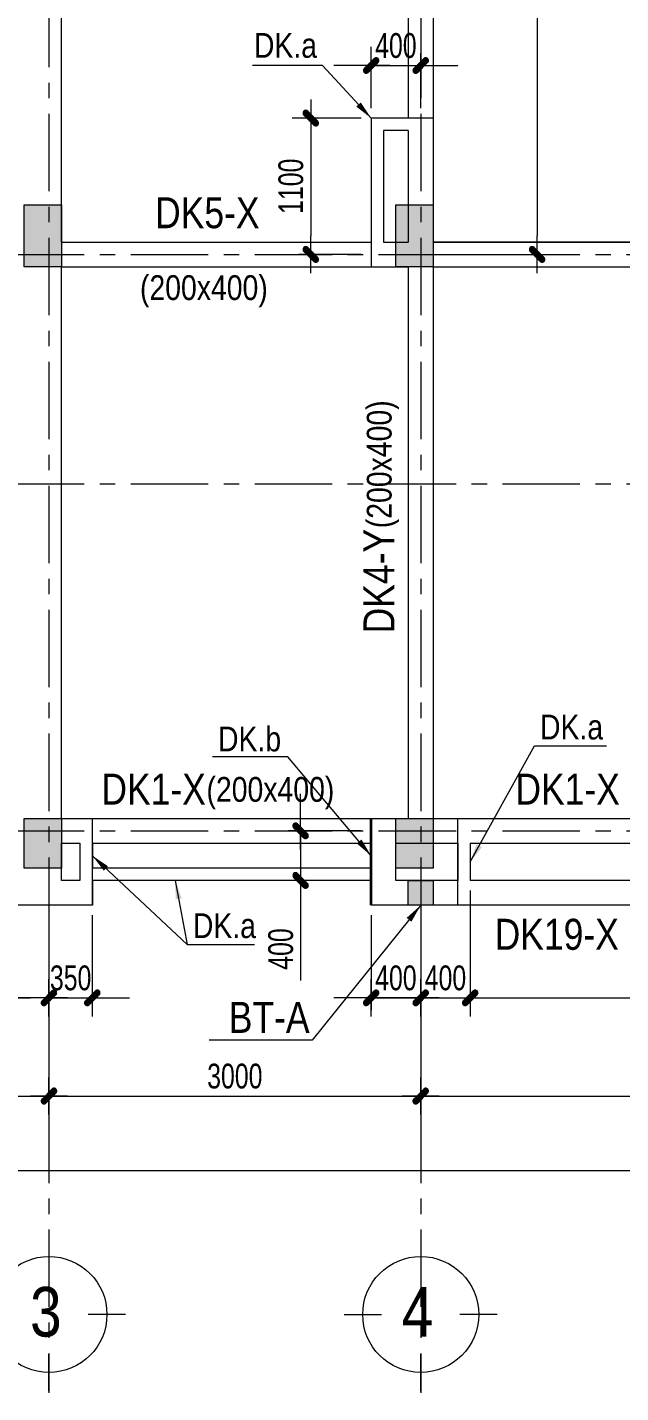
# Model space of a CAD drawing. Header units: millimetres. Extents: x -32285 to 839146, y -560248 to 114976.
# Drawn here: x 6725 to 11514, y -4532 to 6482 of the extents above; entities that cross this region are included whole.
import ezdxf
from ezdxf.enums import TextEntityAlignment as Align

# ---------------------------------------------------------------- set-up
doc = ezdxf.new("R2010")
doc.units = ezdxf.units.MM
doc.linetypes.add('CENTER', pattern=[2, 1.25, -0.25, 0.25, -0.25])
doc.layers.get('0').update_dxf_attribs({"lineweight": 20})
doc.layers.get('Defpoints').update_dxf_attribs({"lineweight": 9})
for name, color, linetype, lineweight in [('a', 2, 'Continuous', 20), ('A_Bao_Cot_S_0.2', 3, 'Continuous', 20), ('A_Bao_DK_S_0.2', 3, 'Continuous', 20), ('A_Center_S_0.09', 8, 'Continuous', 9), ('A_Hatch_Cot_S_0.2', 30, 'Continuous', 20), ('A_Note_Steel_S_0.09', 8, 'Continuous', 9), ('BT-1', 6, 'Continuous', 35), ('COT CAY1', 6, 'Continuous', 20), ('CS1-T2', 11, 'Continuous', 35), ('DAU TRUC', 7, 'Continuous', 20), ('Dim P', 150, 'Continuous', 15), ('Dim shx', 4, 'CENTER', 15), ('DK-X', 33, 'Continuous', 35), ('DK-Y', 6, 'Continuous', 35), ('TTN', 4, 'Continuous', 20)]:
    doc.layers.add(name, color=color, linetype=linetype, lineweight=lineweight)
doc.styles.add('conden250', font='VHELVCN.TTF', dxfattribs={"height": 250})
doc.styles.add('Condense', font='VHELVCB.TTF', dxfattribs={"height": 400})
doc.styles.add('condense200', font='VHELVCN.TTF', dxfattribs={"height": 200})
doc.styles.add('Shx200', font='vn_vni.shx', dxfattribs={"width": 0.75, "bigfont": '@extfont2.shx'})
doc.dimstyles.new('SC 100 shx', dxfattribs={"dimtxt": 200, "dimasz": 150, "dimexe": 100, "dimexo": 80, "dimgap": 60, "dimtad": 1, "dimdec": 0, "dimtxsty": 'Shx200', "dimblk": 'STIK-01', "dimcen": -125, "dimdle": 100, "dimclrd": 8, "dimclre": 8, "dimclrt": 256, "dimadec": 0, "dimazin": 0, "dimtfac": 1, "dimtdec": 0, "dimtix": 1, "dimtmove": 0, "dimatfit": 3, "dimfxl": 1, "dimlwd": 9, "dimlwe": 9, "dimarcsym": 0})

# ---------------------------------------------------------------- blocks, each defined once
blk = doc.blocks.new('STIK-01')
at = {"lineweight": 13}
h = blk.add_hatch(color=8, dxfattribs=at)
edge = h.paths.add_edge_path()
edge.add_line((-0.162, -0.374), (0.374, 0.162))
edge.add_arc((0.268, 0.268), 0.15, 315, 495)
edge.add_line((0.162, 0.374), (-0.374, -0.162))
edge.add_arc((-0.268, -0.268), 0.15, 135, 315)
at = {"color": 8, "lineweight": 9}
for p, q in [((0, 0.212), (0, 1)), ((-0.212, 0), (-1, 0)), ((1, 0), (0.212, 0)), ((0, -1), (0, -0.212))]:
    blk.add_line(p, q, dxfattribs=at)
at = {"color": 8, "lineweight": 13}
blk.add_lwpolyline([(-0.162, -0.374), (0.374, 0.162, 1), (0.162, 0.374), (-0.374, -0.162, 1)], format="xyb", close=True, dxfattribs=at)
blk = doc.blocks.new('*D20')
at = {"layer": 'Defpoints', "color": 0, "linetype": 'Continuous', "transparency": 16777216}
for p in [(219652, -100983), (225252, -100983), (225252, -101522)]:
    blk.add_point(p, dxfattribs=at)
at = {"layer": 'Dim shx', "color": 8, "linetype": 'Continuous', "lineweight": 9, "transparency": 16777216}
for p, q in [((219652, -101063), (219652, -101622)), ((225252, -101063), (225252, -101622)), ((219802, -101522), (225102, -101522))]:
    blk.add_line(p, q, dxfattribs=at)
at = {"layer": 'Dim shx', "color": 8, "linetype": 'Continuous', "lineweight": 9, "transparency": 16777216, "xscale": 150, "yscale": 150, "zscale": 150, "rotation": 180}
blk.add_blockref('STIK-01', (219652, -101522), dxfattribs=at)
at = {"layer": 'Dim shx', "color": 8, "linetype": 'Continuous', "lineweight": 9, "transparency": 16777216, "xscale": 150, "yscale": 150, "zscale": 150}
blk.add_blockref('STIK-01', (225252, -101522), dxfattribs=at)
at = {"layer": 'Dim shx', "linetype": 'Continuous', "transparency": 16777216, "insert": (222452, -101362), "char_height": 200, "attachment_point": 5, "style": 'Shx200'}
blk.add_mtext('5600', dxfattribs=at)
blk = doc.blocks.new('*D21')
at = {"layer": 'Defpoints', "color": 0, "linetype": 'Continuous', "transparency": 16777216}
for p in [(225252, -100983), (228252, -100983), (228252, -101522)]:
    blk.add_point(p, dxfattribs=at)
at = {"layer": 'Dim shx', "color": 8, "linetype": 'Continuous', "lineweight": 9, "transparency": 16777216}
for p, q in [((225252, -101063), (225252, -101622)), ((228252, -101063), (228252, -101622)), ((225402, -101522), (228102, -101522))]:
    blk.add_line(p, q, dxfattribs=at)
at = {"layer": 'Dim shx', "color": 8, "linetype": 'Continuous', "lineweight": 9, "transparency": 16777216, "xscale": 150, "yscale": 150, "zscale": 150, "rotation": 180}
blk.add_blockref('STIK-01', (225252, -101522), dxfattribs=at)
at = {"layer": 'Dim shx', "color": 8, "linetype": 'Continuous', "lineweight": 9, "transparency": 16777216, "xscale": 150, "yscale": 150, "zscale": 150}
blk.add_blockref('STIK-01', (228252, -101522), dxfattribs=at)
at = {"layer": 'Dim shx', "linetype": 'Continuous', "transparency": 16777216, "insert": (226752, -101362), "char_height": 200, "attachment_point": 5, "style": 'Shx200'}
blk.add_mtext('3000', dxfattribs=at)
blk = doc.blocks.new('*D22')
at = {"layer": 'Defpoints', "color": 0, "linetype": 'Continuous', "transparency": 16777216}
for p in [(228252, -100983), (232252, -100983), (232252, -101522)]:
    blk.add_point(p, dxfattribs=at)
at = {"layer": 'Dim shx', "color": 8, "linetype": 'Continuous', "lineweight": 9, "transparency": 16777216}
for p, q in [((228252, -101063), (228252, -101622)), ((232252, -101063), (232252, -101622)), ((228402, -101522), (232102, -101522))]:
    blk.add_line(p, q, dxfattribs=at)
at = {"layer": 'Dim shx', "color": 8, "linetype": 'Continuous', "lineweight": 9, "transparency": 16777216, "xscale": 150, "yscale": 150, "zscale": 150, "rotation": 180}
blk.add_blockref('STIK-01', (228252, -101522), dxfattribs=at)
at = {"layer": 'Dim shx', "color": 8, "linetype": 'Continuous', "lineweight": 9, "transparency": 16777216, "xscale": 150, "yscale": 150, "zscale": 150}
blk.add_blockref('STIK-01', (232252, -101522), dxfattribs=at)
at = {"layer": 'Dim shx', "linetype": 'Continuous', "transparency": 16777216, "insert": (230252, -101362), "char_height": 200, "attachment_point": 5, "style": 'Shx200'}
blk.add_mtext('4000', dxfattribs=at)
blk = doc.blocks.new('*D28')
at = {"layer": 'Defpoints', "color": 0, "linetype": 'Continuous', "transparency": 16777216}
for p in [(219652, -100983), (267252, -100983), (267252, -102122)]:
    blk.add_point(p, dxfattribs=at)
at = {"layer": 'Dim shx', "color": 8, "linetype": 'Continuous', "lineweight": 9, "transparency": 16777216}
for p, q in [((219652, -101063), (219652, -102222)), ((267252, -101063), (267252, -102222)), ((219802, -102122), (267102, -102122))]:
    blk.add_line(p, q, dxfattribs=at)
at = {"layer": 'Dim shx', "color": 8, "linetype": 'Continuous', "lineweight": 9, "transparency": 16777216, "xscale": 150, "yscale": 150, "zscale": 150, "rotation": 180}
blk.add_blockref('STIK-01', (219652, -102122), dxfattribs=at)
at = {"layer": 'Dim shx', "color": 8, "linetype": 'Continuous', "lineweight": 9, "transparency": 16777216, "xscale": 150, "yscale": 150, "zscale": 150}
blk.add_blockref('STIK-01', (267252, -102122), dxfattribs=at)
at = {"layer": 'Dim shx', "linetype": 'Continuous', "transparency": 16777216, "insert": (243452, -101962), "char_height": 200, "attachment_point": 5, "style": 'Shx200'}
blk.add_mtext('47600', dxfattribs=at)
blk = doc.blocks.new('*D66')
at = {"layer": 'Defpoints', "color": 0, "linetype": 'Continuous', "transparency": 16777216}
for p in [(221852, -99783), (225252, -99983), (225252, -100730)]:
    blk.add_point(p, dxfattribs=at)
at = {"layer": 'Dim P', "color": 8, "linetype": 'Continuous', "lineweight": 9, "transparency": 16777216}
for p, q in [((221852, -99863), (221852, -100830)), ((225252, -100063), (225252, -100830)), ((222002, -100730), (225102, -100730))]:
    blk.add_line(p, q, dxfattribs=at)
at = {"layer": 'Dim P', "color": 8, "linetype": 'Continuous', "lineweight": 9, "transparency": 16777216, "xscale": 150, "yscale": 150, "zscale": 150, "rotation": 180}
blk.add_blockref('STIK-01', (221852, -100730), dxfattribs=at)
at = {"layer": 'Dim P', "color": 8, "linetype": 'Continuous', "lineweight": 9, "transparency": 16777216, "xscale": 150, "yscale": 150, "zscale": 150}
blk.add_blockref('STIK-01', (225252, -100730), dxfattribs=at)
at = {"layer": 'Dim P', "linetype": 'Continuous', "transparency": 16777216, "insert": (223552, -100570), "char_height": 200, "attachment_point": 5, "style": 'Shx200'}
blk.add_mtext('3400', dxfattribs=at)
blk = doc.blocks.new('*D67')
at = {"layer": 'Defpoints', "color": 0, "linetype": 'Continuous', "transparency": 16777216}
for p in [(225252, -99983), (225602, -99983), (225602, -100730)]:
    blk.add_point(p, dxfattribs=at)
at = {"layer": 'Dim P', "color": 8, "linetype": 'Continuous', "lineweight": 9, "transparency": 16777216}
for p, q in [((225252, -100063), (225252, -100830)), ((225602, -100063), (225602, -100830)), ((225102, -100730), (224952, -100730)), ((225252, -100730), (225602, -100730)), ((225752, -100730), (225902, -100730))]:
    blk.add_line(p, q, dxfattribs=at)
at = {"layer": 'Dim P', "color": 8, "linetype": 'Continuous', "lineweight": 9, "transparency": 16777216, "xscale": 150, "yscale": 150, "zscale": 150}
blk.add_blockref('STIK-01', (225252, -100730), dxfattribs=at)
at = {"layer": 'Dim P', "color": 8, "linetype": 'Continuous', "lineweight": 9, "transparency": 16777216, "xscale": 150, "yscale": 150, "zscale": 150, "rotation": 180}
blk.add_blockref('STIK-01', (225602, -100730), dxfattribs=at)
at = {"layer": 'Dim P', "linetype": 'Continuous', "transparency": 16777216, "insert": (225427, -100570), "char_height": 200, "attachment_point": 5, "style": 'Shx200'}
blk.add_mtext('350', dxfattribs=at)
blk = doc.blocks.new('*D68')
at = {"layer": 'Defpoints', "color": 0, "linetype": 'Continuous', "transparency": 16777216}
for p in [(227852, -99983), (228252, -99983), (228252, -100730)]:
    blk.add_point(p, dxfattribs=at)
at = {"layer": 'Dim P', "color": 8, "linetype": 'Continuous', "lineweight": 9, "transparency": 16777216}
for p, q in [((227852, -100063), (227852, -100830)), ((228252, -100063), (228252, -100830)), ((227702, -100730), (227552, -100730)), ((227852, -100730), (228252, -100730)), ((228402, -100730), (228552, -100730))]:
    blk.add_line(p, q, dxfattribs=at)
at = {"layer": 'Dim P', "color": 8, "linetype": 'Continuous', "lineweight": 9, "transparency": 16777216, "xscale": 150, "yscale": 150, "zscale": 150}
blk.add_blockref('STIK-01', (227852, -100730), dxfattribs=at)
at = {"layer": 'Dim P', "color": 8, "linetype": 'Continuous', "lineweight": 9, "transparency": 16777216, "xscale": 150, "yscale": 150, "zscale": 150, "rotation": 180}
blk.add_blockref('STIK-01', (228252, -100730), dxfattribs=at)
at = {"layer": 'Dim P', "linetype": 'Continuous', "transparency": 16777216, "insert": (228052, -100570), "char_height": 200, "attachment_point": 5, "style": 'Shx200'}
blk.add_mtext('400', dxfattribs=at)
blk = doc.blocks.new('*D69')
at = {"layer": 'Defpoints', "color": 0, "linetype": 'Continuous', "transparency": 16777216}
for p in [(227283, -99383), (227852, -99383), (227852, -99783)]:
    blk.add_point(p, dxfattribs=at)
at = {"layer": 'Dim P', "color": 8, "linetype": 'Continuous', "lineweight": 9, "transparency": 16777216}
for p, q in [((227283, -99233), (227283, -99083)), ((227772, -99383), (227183, -99383)), ((227283, -99383), (227283, -99783)), ((227772, -99783), (227183, -99783)), ((227283, -99933), (227283, -100589))]:
    blk.add_line(p, q, dxfattribs=at)
at = {"layer": 'Dim P', "color": 8, "linetype": 'Continuous', "lineweight": 9, "transparency": 16777216, "xscale": 150, "yscale": 150, "zscale": 150}
for p, rotation in [((227283, -99383), 270), ((227283, -99783), 90)]:
    blk.add_blockref('STIK-01', p, dxfattribs=dict(at, rotation=rotation))
at = {"layer": 'Dim P', "linetype": 'Continuous', "transparency": 16777216, "insert": (227123, -100336), "char_height": 200, "attachment_point": 5, "rotation": 90, "style": 'Shx200'}
blk.add_mtext('400', dxfattribs=at)
blk = doc.blocks.new('*D70')
at = {"layer": 'Defpoints', "color": 0, "linetype": 'Continuous', "transparency": 16777216}
for p in [(228252, -99783), (228652, -99783), (228652, -100730)]:
    blk.add_point(p, dxfattribs=at)
at = {"layer": 'Dim P', "color": 8, "linetype": 'Continuous', "lineweight": 9, "transparency": 16777216}
for p, q in [((228252, -99863), (228252, -100830)), ((228652, -99863), (228652, -100830)), ((228102, -100730), (227952, -100730)), ((228252, -100730), (228652, -100730)), ((228802, -100730), (228952, -100730))]:
    blk.add_line(p, q, dxfattribs=at)
at = {"layer": 'Dim P', "color": 8, "linetype": 'Continuous', "lineweight": 9, "transparency": 16777216, "xscale": 150, "yscale": 150, "zscale": 150}
blk.add_blockref('STIK-01', (228252, -100730), dxfattribs=at)
at = {"layer": 'Dim P', "color": 8, "linetype": 'Continuous', "lineweight": 9, "transparency": 16777216, "xscale": 150, "yscale": 150, "zscale": 150, "rotation": 180}
blk.add_blockref('STIK-01', (228652, -100730), dxfattribs=at)
at = {"layer": 'Dim P', "linetype": 'Continuous', "transparency": 16777216, "insert": (228452, -100570), "char_height": 200, "attachment_point": 5, "style": 'Shx200'}
blk.add_mtext('400', dxfattribs=at)
blk = doc.blocks.new('*D71')
at = {"layer": 'Defpoints', "color": 0, "linetype": 'Continuous', "transparency": 16777216}
for p in [(228652, -99783), (232252, -99983), (232252, -100730)]:
    blk.add_point(p, dxfattribs=at)
at = {"layer": 'Dim P', "color": 8, "linetype": 'Continuous', "lineweight": 9, "transparency": 16777216}
for p, q in [((228652, -99863), (228652, -100830)), ((232252, -100063), (232252, -100830)), ((228802, -100730), (232102, -100730))]:
    blk.add_line(p, q, dxfattribs=at)
at = {"layer": 'Dim P', "color": 8, "linetype": 'Continuous', "lineweight": 9, "transparency": 16777216, "xscale": 150, "yscale": 150, "zscale": 150, "rotation": 180}
blk.add_blockref('STIK-01', (228652, -100730), dxfattribs=at)
at = {"layer": 'Dim P', "color": 8, "linetype": 'Continuous', "lineweight": 9, "transparency": 16777216, "xscale": 150, "yscale": 150, "zscale": 150}
blk.add_blockref('STIK-01', (232252, -100730), dxfattribs=at)
at = {"layer": 'Dim P', "linetype": 'Continuous', "transparency": 16777216, "insert": (230452, -100570), "char_height": 200, "attachment_point": 5, "style": 'Shx200'}
blk.add_mtext('3600', dxfattribs=at)
blk = doc.blocks.new('*D193')
at = {"layer": 'Defpoints', "color": 0, "linetype": 'Continuous', "transparency": 16777216}
for p in [(228352, -89933), (228352, -94733), (229192, -94733)]:
    blk.add_point(p, dxfattribs=at)
at = {"layer": 'Dim P', "color": 8, "linetype": 'Continuous', "lineweight": 9, "transparency": 16777216}
for p, q in [((228432, -89933), (229292, -89933)), ((229192, -90083), (229192, -94583)), ((228432, -94733), (229292, -94733))]:
    blk.add_line(p, q, dxfattribs=at)
at = {"layer": 'Dim P', "color": 8, "linetype": 'Continuous', "lineweight": 9, "transparency": 16777216, "xscale": 150, "yscale": 150, "zscale": 150}
for p, rotation in [((229192, -89933), 90), ((229192, -94733), 270)]:
    blk.add_blockref('STIK-01', p, dxfattribs=dict(at, rotation=rotation))
at = {"layer": 'Dim P', "linetype": 'Continuous', "transparency": 16777216, "insert": (229032, -92333), "char_height": 200, "attachment_point": 5, "rotation": 90, "style": 'Shx200'}
blk.add_mtext('4800', dxfattribs=at)
blk = doc.blocks.new('*D232')
at = {"layer": 'Defpoints', "color": 0, "linetype": 'Continuous', "transparency": 16777216}
for p in [(228252, -93209), (227852, -93633), (228252, -93633)]:
    blk.add_point(p, dxfattribs=at)
at = {"layer": 'Dim P', "color": 8, "linetype": 'Continuous', "lineweight": 9, "transparency": 16777216}
for p, q in [((227852, -93553), (227852, -93109)), ((228252, -93553), (228252, -93109)), ((227702, -93209), (227552, -93209)), ((227852, -93209), (228252, -93209)), ((228402, -93209), (228552, -93209))]:
    blk.add_line(p, q, dxfattribs=at)
at = {"layer": 'Dim P', "color": 8, "linetype": 'Continuous', "lineweight": 9, "transparency": 16777216, "xscale": 150, "yscale": 150, "zscale": 150}
blk.add_blockref('STIK-01', (227852, -93209), dxfattribs=at)
at = {"layer": 'Dim P', "color": 8, "linetype": 'Continuous', "lineweight": 9, "transparency": 16777216, "xscale": 150, "yscale": 150, "zscale": 150, "rotation": 180}
blk.add_blockref('STIK-01', (228252, -93209), dxfattribs=at)
at = {"layer": 'Dim P', "linetype": 'Continuous', "transparency": 16777216, "insert": (228052, -93049), "char_height": 200, "attachment_point": 5, "style": 'Shx200'}
blk.add_mtext('400', dxfattribs=at)
blk = doc.blocks.new('*D233')
at = {"layer": 'Defpoints', "color": 0, "linetype": 'Continuous', "transparency": 16777216}
for p in [(227852, -93633), (227365, -94733), (227852, -94733)]:
    blk.add_point(p, dxfattribs=at)
at = {"layer": 'Dim P', "color": 8, "linetype": 'Continuous', "lineweight": 9, "transparency": 16777216}
for p, q in [((227772, -93633), (227265, -93633)), ((227365, -93783), (227365, -94583)), ((227772, -94733), (227265, -94733))]:
    blk.add_line(p, q, dxfattribs=at)
at = {"layer": 'Dim P', "color": 8, "linetype": 'Continuous', "lineweight": 9, "transparency": 16777216, "xscale": 150, "yscale": 150, "zscale": 150}
for p, rotation in [((227365, -93633), 90), ((227365, -94733), 270)]:
    blk.add_blockref('STIK-01', p, dxfattribs=dict(at, rotation=rotation))
at = {"layer": 'Dim P', "linetype": 'Continuous', "transparency": 16777216, "insert": (227205, -94183), "char_height": 200, "attachment_point": 5, "rotation": 90, "style": 'Shx200'}
blk.add_mtext('1100', dxfattribs=at)
blk = doc.blocks.new('COL-HTRU')
at = {"layer": 'A_Bao_Cot_S_0.2', "linetype": 'Continuous'}
for points in [[(-37276, 4170), (-37276, 4670), (-36976, 4670), (-36976, 4170)], [(-34276, 4170), (-34276, 4670), (-33976, 4670), (-33976, 4170)], [(-37276, -680), (-37276, -280), (-36976, -280), (-36976, -680)], [(-34276, -680), (-34276, -280), (-33976, -280), (-33976, -680)]]:
    blk.add_lwpolyline(points, close=True, dxfattribs=at)
at = {"layer": 'A_Hatch_Cot_S_0.2', "linetype": 'Continuous'}
for points in [[(-36976, 4170), (-36976, 4670), (-37276, 4170), (-37276, 4670)], [(-33976, 4170), (-33976, 4670), (-34276, 4170), (-34276, 4670)], [(-36976, -680), (-36976, -280), (-37276, -680), (-37276, -280)], [(-33976, -680), (-33976, -280), (-34276, -680), (-34276, -280)]]:
    blk.add_trace(points, dxfattribs=at)
blk = doc.blocks.new('TDV-TYPE1')
at = {"color": 8, "linetype": 'ByBlock', "lineweight": 20}
for p, q in [((0, 618), (0, 317)), ((-618, 0), (-317, 0)), ((618, 0), (317, 0)), ((0, -618), (0, -317))]:
    blk.add_line(p, q, dxfattribs=at)
at = {"color": 7, "linetype": 'ByBlock', "lineweight": 20}
blk.add_circle((0, 0), 468, dxfattribs=at)
at = {"color": 1, "linetype": 'ByBlock', "style": 'Condense'}
for tag, height, p in [('10', 400, (-67, 22)), ('A', 200, (275, -119))]:
    blk.add_attdef(tag, text='', height=height, dxfattribs=at).set_placement(p, align=Align.MIDDLE_CENTER)
blk = doc.blocks.new('MyBlock24')
at = {"layer": 'COT CAY1', "linetype": 'Continuous'}
blk.add_hatch(color=256, dxfattribs=at).paths.add_polyline_path([(100, -28900), (100, -29100), (-100, -29100), (-100, -28900)])
blk.add_lwpolyline([(100, -28900), (100, -29100), (-100, -29100), (-100, -28900)], close=True, dxfattribs=at)

msp = doc.modelspace()

# ---------------------------------------------------------------- linework, layer by layer
at = {"layer": 'a', "linetype": 'Continuous'}
for p, q in [((10000, 5750), (9500, 5750)), ((9500, 5750), (9500, 4550)), ((7250, -600), (7250, 100)), ((10200, -600), (10200, 100))]:
    msp.add_line(p, q, dxfattribs=at)
at = {"layer": 'A_Bao_DK_S_0.2', "linetype": 'Continuous'}
for p, q in [((7000, 4750), (7000, 9800)), ((9800, 9400), (9800, 5750)), ((10000, 9450), (10000, 4750)), ((9800, 5750), (9500, 5750)), ((9500, 5750), (9500, 4750)), ((9800, 5650), (9600, 5650)), ((9600, 5650), (9600, 4750)), ((9800, 5650), (9800, 4750)), ((7000, 4750), (9500, 4750)), ((9600, 4750), (9800, 4750)), ((16400, 4750), (10000, 4750)), ((10000, 4750), (16400, 4750)), ((7000, 4550), (9800, 4550)), ((7000, 100), (7000, 4550)), ((9800, 4550), (9800, 100)), ((10000, 4550), (10000, 100)), ((10000, 4550), (13800, 4550)), ((7000, 100), (9800, 100)), ((10000, 100), (13800, 100)), ((7000, -400), (7000, -100)), ((7000, -100), (7150, -100)), ((7150, -100), (7150, -400)), ((7250, -100), (9500, -100)), ((7250, -100), (7250, -300)), ((9500, -300), (9500, -100)), ((9700, -100), (10200, -100)), ((9700, -400), (9700, -100)), ((10200, -100), (10200, -400)), ((10300, -100), (10300, -400)), ((9500, -300), (7250, -300)), ((7150, -400), (7000, -400)), ((9500, -400), (7250, -400)), ((7250, -400), (7250, -600)), ((9500, -600), (9500, -400)), ((10200, -400), (9700, -400)), ((13800, -400), (10300, -400)), ((7250, -600), (450, -600)), ((17600, -600), (9500, -600))]:
    msp.add_line(p, q, dxfattribs=at)
msp.add_lwpolyline([(10300, -100), (13800, -100)], dxfattribs=at)
at = {"layer": 'A_Center_S_0.09', "linetype": 'CENTER', "ltscale": 500}
for p, q in [((6900, 29784.7), (6900, -4531.6)), ((9900, 29784.7), (9900, -4531.6)), ((-7439.8, 4650), (52833.4, 4650)), ((-7439.8, 2800), (52833.4, 2800)), ((-7439.8, 0), (52833.4, 0))]:
    msp.add_line(p, q, dxfattribs=at)
at = {"layer": 'CS1-T2', "linetype": 'Continuous'}
msp.add_line((9500, -600), (9500, 100), dxfattribs=at)

# ---------------------------------------------------------------- block references
at = {"layer": 'A_Bao_Cot_S_0.2', "linetype": 'Continuous'}
msp.add_blockref('COL-HTRU', (43976.4, 379.9), dxfattribs=at)
at = {"layer": 'COT CAY1'}
msp.add_blockref('MyBlock24', (9900, 28500), dxfattribs=at)
at = {"layer": 'DAU TRUC', "linetype": 'Continuous'}
ref = msp.add_blockref('TDV-TYPE1', (6900, -3900.7), dxfattribs=at)
ref.add_attrib('10', '3', dxfattribs={"layer": '0', "color": 1, "linetype": 'ByBlock', "height": 400, "style": 'Condense'}).set_placement((6874.8, -3878.5), align=Align.MIDDLE_CENTER)
ref = msp.add_blockref('TDV-TYPE1', (9900, -3900.7), dxfattribs=at)
ref.add_attrib('10', '4', dxfattribs={"layer": '0', "color": 1, "linetype": 'ByBlock', "height": 400, "style": 'Condense'}).set_placement((9874.8, -3878.5), align=Align.MIDDLE_CENTER)

# ---------------------------------------------------------------- texts
at = {"layer": 'a', "linetype": 'Continuous', "ltscale": 0.4, "style": 'conden250'}
for p in [(8554.1, 6176.9), (10863.1, 678.2), (8061.3, -924.3)]:
    msp.add_text('DK.a', height=200, dxfattribs=at).set_placement(p, align=Align.BOTTOM_LEFT)
at = {"layer": 'BT-1', "linetype": 'Continuous', "ltscale": 0.4, "style": 'conden250'}
msp.add_text('BT-A', height=250, dxfattribs=at).set_placement((8677.2, -1704.1), align=Align.BOTTOM_CENTER)
at = {"layer": 'CS1-T2', "linetype": 'Continuous', "ltscale": 0.4, "style": 'conden250'}
msp.add_text('DK.b', height=200, dxfattribs=at).set_placement((8264.5, 581.9), align=Align.BOTTOM_LEFT)
at = {"layer": 'DK-X', "linetype": 'Continuous', "ltscale": 0.4, "style": 'conden250'}
for s, p in [('DK5-X', (8599.4, 4987)), ('DK1-X', (8166, 337)), ('DK1-X', (11507.5, 337)), ('DK19-X', (11499.2, -833.8))]:
    msp.add_text(s, height=250, dxfattribs=at).set_placement(p, align=Align.MIDDLE_RIGHT)
at = {"layer": 'DK-Y', "linetype": 'Continuous', "ltscale": 0.4, "style": 'conden250'}
msp.add_text('DK4-Y', height=250, rotation=90, dxfattribs=at).set_placement((9563.1, 2436.4), align=Align.MIDDLE_RIGHT)
at = {"layer": 'TTN', "linetype": 'Continuous', "ltscale": 0.4, "style": 'condense200'}
for p in [(7634.4, 4382.5), (8171.3, 334.9)]:
    msp.add_text('(200x400)', height=200, dxfattribs=at).set_placement(p, align=Align.MIDDLE_LEFT)
msp.add_text('(200x400)', height=200, rotation=90, dxfattribs=at).set_placement((9565.2, 2441.7), align=Align.MIDDLE_LEFT)

# ---------------------------------------------------------------- dimensions: what is measured, and where the dimension line sits
at = {"layer": 'Dim P', "linetype": 'Continuous'}
for base, p1, p2, picture, middle in [((10839.8, 4650), (10000, 9450), (10000, 4650), '*D193', (10679.8, 7050)), ((9013.3, 4650), (9500, 5750), (9500, 4650), '*D233', (8853.3, 5200))]:
    dim = msp.add_linear_dim(base=base, p1=p1, p2=p2, angle=90, dimstyle='SC 100 shx', dxfattribs=at)
    dim.commit()
    dim.dimension.update_dxf_attribs({"geometry": picture, "text_midpoint": middle, "insert": (-218352.1, 99383.2)})
for base, p1, p2, picture, middle in [((9900, 6174), (9500, 5750), (9900, 5750), '*D232', (9700, 6334)), ((10300, -1346.7), (9900, -400), (10300, -400), '*D70', (10100, -1186.7)), ((9900, -1346.7), (9500, -600), (9900, -600), '*D68', (9700, -1186.7))]:
    dim = msp.add_linear_dim(base=base, p1=p1, p2=p2, dimstyle='SC 100 shx', dxfattribs=at)
    dim.commit()
    dim.dimension.update_dxf_attribs({"geometry": picture, "text_midpoint": middle, "insert": (-218352.1, 99383.2)})
dim = msp.add_linear_dim(base=(8930.4, 0), p1=(9500, -400), p2=(9500, 0), angle=90, dimstyle='SC 100 shx', dxfattribs=at)
dim.commit()
dim.dimension.update_dxf_attribs({"geometry": '*D69', "text_midpoint": (8930.4, -952.8), "dimtype": 128, "insert": (-218352.1, 99383.2)})
for base, p1, p2, picture, middle in [((6900, -1346.7), (3500, -400), (6900, -600), '*D66', (5200, -1186.7)), ((13900, -1346.7), (10300, -400), (13900, -600), '*D71', (12100, -1186.7)), ((7250, -1346.7), (6900, -600), (7250, -600), '*D67', (7075, -1186.7))]:
    dim = msp.add_linear_dim(base=base, p1=p1, p2=p2, dimstyle='SC 100 shx', override={"dimtmove": 1}, dxfattribs=at)
    dim.commit()
    dim.dimension.update_dxf_attribs({"geometry": picture, "text_midpoint": middle, "insert": (-218352.1, 99383.2)})
at = {"layer": 'Dim shx', "linetype": 'Continuous'}
for base, p1, p2, picture, middle in [((6900, -2139), (1300, -1600), (6900, -1600), '*D20', (4100, -1979)), ((48900, -2739), (1300, -1600), (48900, -1600), '*D28', (25100, -2579)), ((9900, -2139), (6900, -1600), (9900, -1600), '*D21', (8400, -1979)), ((13900, -2139), (9900, -1600), (13900, -1600), '*D22', (11900, -1979))]:
    dim = msp.add_linear_dim(base=base, p1=p1, p2=p2, dimstyle='SC 100 shx', dxfattribs=at)
    dim.commit()
    dim.dimension.update_dxf_attribs({"geometry": picture, "text_midpoint": middle, "insert": (-218352.1, 99383.2)})

# ---------------------------------------------------------------- leaders
at = {"layer": 'A_Note_Steel_S_0.09', "linetype": 'Continuous'}
for points, override in [([(9500, 5750), (9107.6, 6174), (8543.3, 6174)], {"dimgap": 60, "dimtad": 0}), ([(10300, -250), (10817.6, 685.9), (11400.9, 685.9)], {"dimtad": 0}), ([(9500, -200), (8828.8, 597.7), (8219.4, 597.7)], {"dimtad": 0}), ([(7250, -200), (8015.8, -916.6), (8557.6, -916.6)], {"dimgap": 60, "dimtad": 0}), ([(7919.1, -400), (8015.8, -916.6), (8557.6, -916.6)], {"dimgap": 60, "dimtad": 0}), ([(9900, -600), (9024.5, -1687.9), (8193.7, -1687.9)], {"dimgap": 60, "dimtad": 0})]:
    msp.add_leader(points, dimstyle='SC 100 shx', override=override, dxfattribs=at)

doc.saveas('drawing.dxf')
